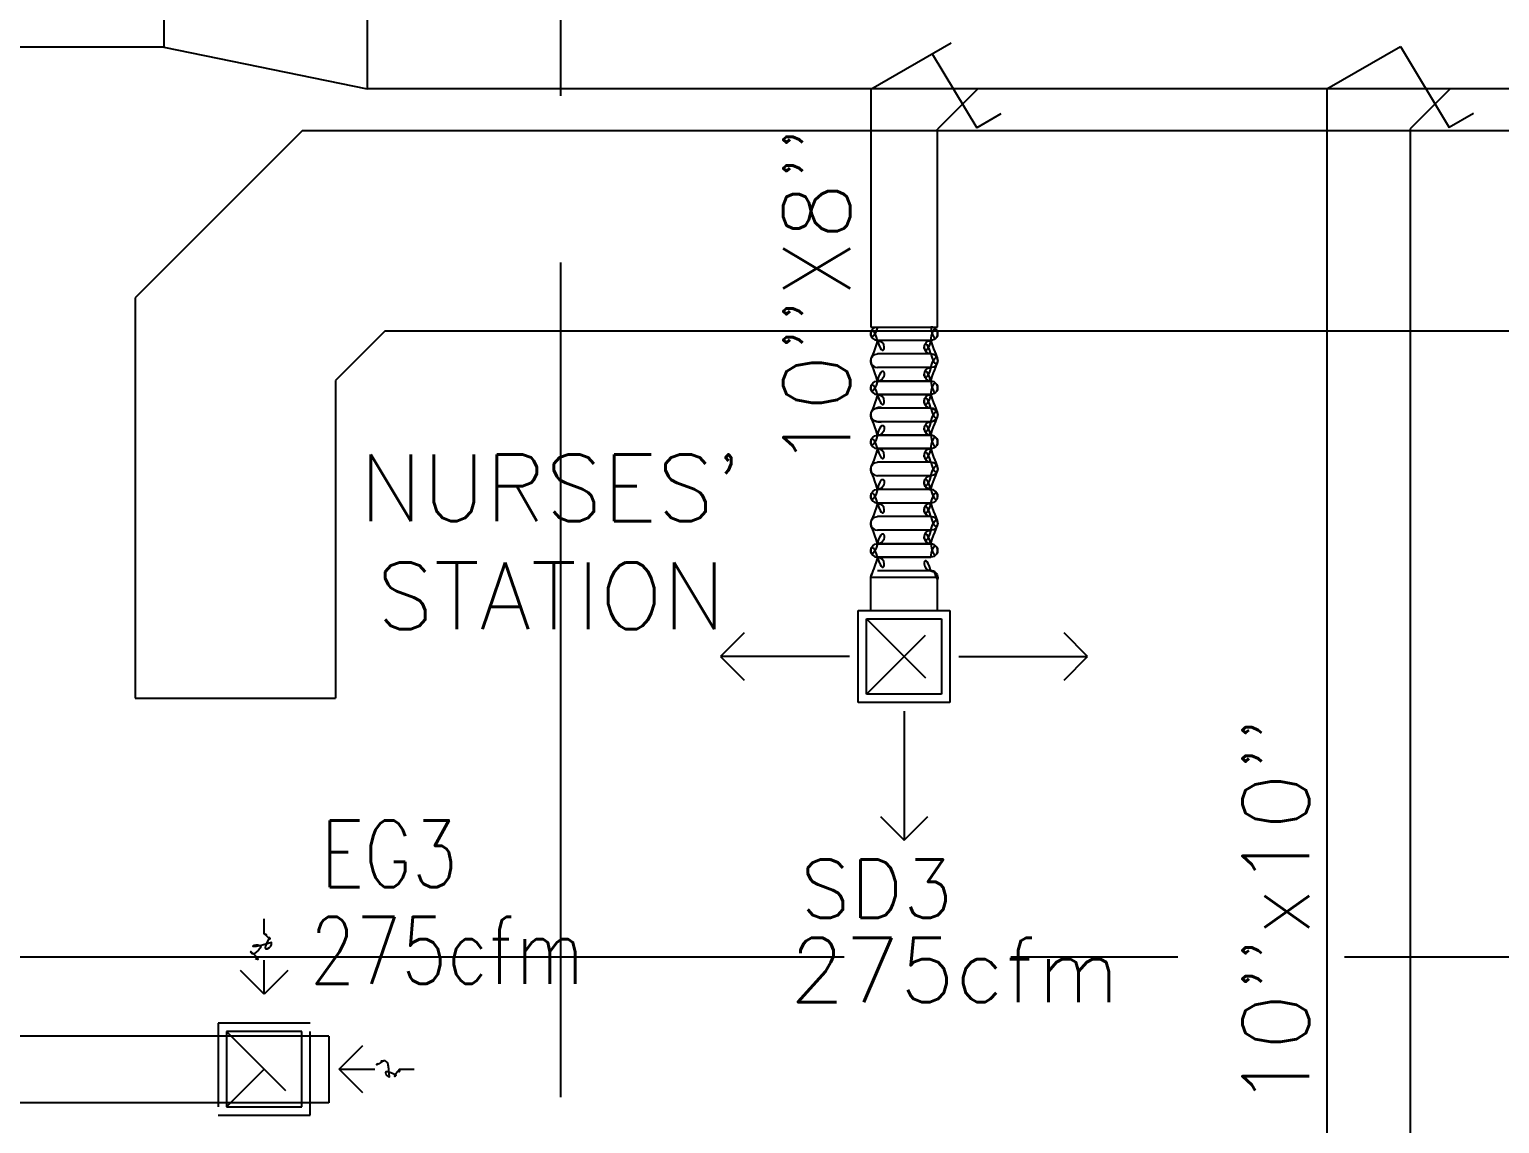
# Model space of a CAD drawing. Extents: x 417866230.2 to 417866327.8, y 43498045.5 to 43498135.4.
# Drawn here: x 417866251.004 to 417866255.41, y 43498107.023 to 43498110.301 of the extents above; entities that cross this region are included whole.
import ezdxf
from ezdxf.enums import TextEntityAlignment as Align

# ---------------------------------------------------------------- set-up
doc = ezdxf.new("R2010")
doc.units = 0
doc.header["$MEASUREMENT"] = 0
doc.linetypes.add('CENTERX2', pattern=[4, 2.5, -0.5, 0.5, -0.5])
doc.linetypes.add('HIDDEN', pattern=[0.375, 0.25, -0.125])
for name, color, linetype in [('AXES', 11, 'CENTERX2'), ('COUNTER', 9, 'CONTINUOUS'), ('DUCT', 6, 'CONTINUOUS'), ('EXDUCT', 10, 'CONTINUOUS'), ('HAT', 12, 'CONTINUOUS'), ('M-AC-FLEX', 3, 'CONTINUOUS'), ('M-EGU.', 2, 'CONTINUOUS'), ('RM-NAME', 9, 'CONTINUOUS'), ('SCD', 2, 'CONTINUOUS')]:
    doc.layers.add(name, color=color, linetype=linetype)
doc.styles.add('ROMANS', font='ROMANS.shx', dxfattribs={"width": 0.6})

# ---------------------------------------------------------------- blocks, each defined once
blk = doc.blocks.new('RM1')
at = {"layer": 'RM-NAME', "style": 'ROMANS'}
for tag, p in [('ROOMNAME1', (0, 323.8)), ('ROOMNAME2', (0, 0))]:
    blk.add_attdef(tag, text='', height=200, dxfattribs=at).set_placement(p, align=Align.MIDDLE)

msp = doc.modelspace()

# ---------------------------------------------------------------- linework, layer by layer
at = {"layer": 'AXES'}
for p, q in [((417866252.5969, 43498063.1021), (417866252.5969, 43498121.9221)), ((417866230.9454, 43498107.5221), (417866300.0369, 43498107.5221))]:
    msp.add_line(p, q, dxfattribs=at)
at = {"layer": 'COUNTER'}
for p, q in [((417866251.8208, 43498109.9971), (417866251.3208, 43498109.4971)), ((417866255.5469, 43498109.9971), (417866251.8208, 43498109.9971)), ((417866251.3208, 43498109.4971), (417866251.3208, 43498108.2971)), ((417866252.0693, 43498109.3971), (417866251.9208, 43498109.2486)), ((417866255.5469, 43498109.3971), (417866252.0693, 43498109.3971)), ((417866251.9208, 43498109.2486), (417866251.9208, 43498108.2971)), ((417866251.3208, 43498108.2971), (417866251.9208, 43498108.2971))]:
    msp.add_line(p, q, dxfattribs=at)
at = {"layer": 'DUCT'}
for p, q in [((417866252.0161, 43498110.8727), (417866252.0161, 43498110.1227)), ((417866251.407, 43498110.7477), (417866251.407, 43498110.2477)), ((417866251.407, 43498110.2477), (417866245.2303, 43498110.2477)), ((417866251.407, 43498110.2477), (417866252.0161, 43498110.1227)), ((417866253.5253, 43498110.1219), (417866253.7662, 43498110.261)), ((417866254.8921, 43498110.1227), (417866255.1127, 43498110.25)), ((417866255.1127, 43498110.25), (417866255.2593, 43498110.0072)), ((417866253.7092, 43498110.228), (417866253.843, 43498110.0064)), ((417866259.5212, 43498110.1227), (417866252.0161, 43498110.1227)), ((417866253.5253, 43498110.1219), (417866253.5253, 43498109.4093)), ((417866253.8453, 43498110.1219), (417866253.7253, 43498110.0019)), ((417866254.8921, 43498110.1227), (417866254.8921, 43498104.932)), ((417866255.2616, 43498110.1227), (417866255.1421, 43498110.0032)), ((417866253.9151, 43498110.0481), (417866253.843, 43498110.0064)), ((417866255.3314, 43498110.0488), (417866255.2593, 43498110.0072)), ((417866253.7253, 43498109.4093), (417866253.7253, 43498110.0019)), ((417866255.1421, 43498110.0032), (417866255.1421, 43498104.932)), ((417866253.5253, 43498109.4093), (417866253.7253, 43498109.4093))]:
    msp.add_line(p, q, dxfattribs=at)
at = {"layer": 'EXDUCT', "linetype": 'Continuous'}
for p, q in [((417866251.9012, 43498107.285), (417866248.7518, 43498107.285)), ((417866251.9012, 43498107.285), (417866251.9012, 43498107.085)), ((417866251.9012, 43498107.085), (417866248.8518, 43498107.085))]:
    msp.add_line(p, q, dxfattribs=at)
at = {"layer": 'M-AC-FLEX', "color": 11}
for p, q in [((417866253.7057, 43498109.3693), (417866253.5456, 43498109.3693)), ((417866253.7057, 43498109.3286), (417866253.5456, 43498109.3286)), ((417866253.7057, 43498109.3286), (417866253.5456, 43498109.3286)), ((417866253.7057, 43498109.2878), (417866253.5456, 43498109.2878)), ((417866253.7057, 43498109.2878), (417866253.5456, 43498109.2878)), ((417866253.5453, 43498109.2471), (417866253.7054, 43498109.2471)), ((417866253.5453, 43498109.2471), (417866253.7054, 43498109.2471)), ((417866253.7057, 43498109.2471), (417866253.5456, 43498109.2471)), ((417866253.7057, 43498109.2471), (417866253.5456, 43498109.2471)), ((417866253.5453, 43498109.2071), (417866253.7054, 43498109.2071)), ((417866253.5453, 43498109.2071), (417866253.7054, 43498109.2071)), ((417866253.7057, 43498109.2071), (417866253.5456, 43498109.2071)), ((417866253.7057, 43498109.2071), (417866253.5456, 43498109.2071)), ((417866253.7057, 43498109.1663), (417866253.5456, 43498109.1663)), ((417866253.7057, 43498109.1663), (417866253.5456, 43498109.1663)), ((417866253.7057, 43498109.1256), (417866253.5456, 43498109.1256)), ((417866253.7057, 43498109.1256), (417866253.5456, 43498109.1256)), ((417866253.5453, 43498109.0849), (417866253.7054, 43498109.0849)), ((417866253.5453, 43498109.0849), (417866253.7054, 43498109.0849)), ((417866253.5453, 43498109.0448), (417866253.7054, 43498109.0448)), ((417866253.5453, 43498109.0448), (417866253.7054, 43498109.0448)), ((417866253.7057, 43498109.0849), (417866253.5456, 43498109.0849)), ((417866253.7057, 43498109.0849), (417866253.5456, 43498109.0849)), ((417866253.7057, 43498109.0448), (417866253.5456, 43498109.0448)), ((417866253.7057, 43498109.0448), (417866253.5456, 43498109.0448)), ((417866253.7057, 43498109.0041), (417866253.5456, 43498109.0041)), ((417866253.7057, 43498109.0041), (417866253.5456, 43498109.0041)), ((417866253.7057, 43498108.9634), (417866253.5456, 43498108.9634)), ((417866253.7057, 43498108.9634), (417866253.5456, 43498108.9634)), ((417866253.7057, 43498108.9226), (417866253.5456, 43498108.9226)), ((417866253.7057, 43498108.9226), (417866253.5456, 43498108.9226)), ((417866253.7057, 43498108.8819), (417866253.5456, 43498108.8819)), ((417866253.7057, 43498108.8819), (417866253.5456, 43498108.8819)), ((417866253.7057, 43498108.8411), (417866253.5456, 43498108.8411)), ((417866253.7057, 43498108.8411), (417866253.5456, 43498108.8411)), ((417866253.7057, 43498108.8004), (417866253.5456, 43498108.8004)), ((417866253.7057, 43498108.8004), (417866253.5456, 43498108.8004)), ((417866253.5453, 43498108.7597), (417866253.7054, 43498108.7597)), ((417866253.5453, 43498108.7597), (417866253.7054, 43498108.7597)), ((417866253.7057, 43498108.7597), (417866253.5456, 43498108.7597)), ((417866253.7057, 43498108.7597), (417866253.5456, 43498108.7597)), ((417866253.5453, 43498108.7196), (417866253.7054, 43498108.7196)), ((417866253.5453, 43498108.7196), (417866253.7054, 43498108.7196)), ((417866253.7057, 43498108.7196), (417866253.5456, 43498108.7196)), ((417866253.7057, 43498108.7196), (417866253.5456, 43498108.7196)), ((417866253.7057, 43498108.6789), (417866253.5456, 43498108.6789)), ((417866253.7057, 43498108.6789), (417866253.5456, 43498108.6789))]:
    msp.add_line(p, q, dxfattribs=at)
at = {"layer": 'M-AC-FLEX'}
for points in [[(417866253.5456, 43498109.3693, -0.999838), (417866253.5449, 43498109.4093)], [(417866253.5456, 43498109.4093, 0.999838), (417866253.5449, 43498109.3693)], [(417866253.5456, 43498109.4093, 0.999838), (417866253.5449, 43498109.3693)], [(417866253.5456, 43498109.3693, -0.999838), (417866253.5449, 43498109.4093)], [(417866253.705, 43498109.3693, -0.00451), (417866253.7054, 43498109.3693, 1.018005), (417866253.7054, 43498109.4093)], [(417866253.705, 43498109.4093, 0.00451), (417866253.7054, 43498109.4093, -1.018005), (417866253.7054, 43498109.3693)], [(417866253.5456, 43498109.3693, -1), (417866253.5456, 43498109.3286, 1), (417866253.5456, 43498109.2878)], [(417866253.5453, 43498109.3693, -0.008922), (417866253.5446, 43498109.3693)], [(417866253.5456, 43498109.3693, 0.00451), (417866253.5453, 43498109.3693, -0.008922), (417866253.5446, 43498109.3693)], [(417866253.5449, 43498109.3693, 0.004461), (417866253.5453, 43498109.3693)], [(417866253.5449, 43498109.3693, 0.004461), (417866253.5453, 43498109.3693)], [(417866253.5456, 43498109.3693, -0.412332), (417866253.566, 43498109.3491, -0.412332)], [(417866253.7057, 43498109.3693, 0.412332), (417866253.6854, 43498109.3491, 0.412332)], [(417866253.7057, 43498109.3286, -1), (417866253.7057, 43498109.3693)], [(417866253.7057, 43498109.3693, 1), (417866253.7057, 43498109.3286, -1), (417866253.7057, 43498109.2878)], [(417866253.5456, 43498109.2471, 1), (417866253.5456, 43498109.2878, -1), (417866253.5456, 43498109.3286)], [(417866253.7057, 43498109.2471, -1), (417866253.7057, 43498109.2878, 1), (417866253.7057, 43498109.3286)], [(417866253.7057, 43498109.3286, -1), (417866253.7057, 43498109.2878)], [(417866253.7057, 43498109.2878, 1), (417866253.7057, 43498109.3286)], [(417866253.7057, 43498109.2878, 1), (417866253.7057, 43498109.2471)], [(417866253.5456, 43498109.2071, -0.999838), (417866253.5449, 43498109.2471)], [(417866253.5456, 43498109.2471, 0.999838), (417866253.5449, 43498109.2071)], [(417866253.5456, 43498109.2471, 0.999838), (417866253.5449, 43498109.2071)], [(417866253.5456, 43498109.2071, -0.999838), (417866253.5449, 43498109.2471)], [(417866253.5456, 43498109.2471, -0.00451), (417866253.5453, 43498109.2471, 0.008922), (417866253.5446, 43498109.2471)], [(417866253.5453, 43498109.2471, 0.008922), (417866253.5446, 43498109.2471)], [(417866253.5449, 43498109.2471, -0.004461), (417866253.5453, 43498109.2471)], [(417866253.5449, 43498109.2471, -0.004461), (417866253.5453, 43498109.2471)], [(417866253.705, 43498109.2071, -0.00451), (417866253.7054, 43498109.2071, 1.018005), (417866253.7054, 43498109.2471)], [(417866253.705, 43498109.2471, 0.00451), (417866253.7054, 43498109.2471, -1.018005), (417866253.7054, 43498109.2071)], [(417866253.5456, 43498109.2071, -1), (417866253.5456, 43498109.1663, 1), (417866253.5456, 43498109.1256)], [(417866253.5453, 43498109.2071, -0.008922), (417866253.5446, 43498109.2071)], [(417866253.5456, 43498109.2071, 0.00451), (417866253.5453, 43498109.2071, -0.008922), (417866253.5446, 43498109.2071)], [(417866253.5449, 43498109.2071, 0.004461), (417866253.5453, 43498109.2071)], [(417866253.5449, 43498109.2071, 0.004461), (417866253.5453, 43498109.2071)], [(417866253.7057, 43498109.1663, -1), (417866253.7057, 43498109.2071)], [(417866253.7057, 43498109.2071, 1), (417866253.7057, 43498109.1663, -1), (417866253.7057, 43498109.1256)], [(417866253.5562, 43498109.1693, -0.136926), (417866253.5456, 43498109.1663, 1), (417866253.5456, 43498109.1256)], [(417866253.5562, 43498109.1227, 0.136926), (417866253.5456, 43498109.1256, -1), (417866253.5456, 43498109.1663)], [(417866253.5456, 43498109.0849, 1), (417866253.5456, 43498109.1256, -1), (417866253.5456, 43498109.1663)], [(417866253.7057, 43498109.0849, -1), (417866253.7057, 43498109.1256, 1), (417866253.7057, 43498109.1663)], [(417866253.6952, 43498109.1693, 0.136926), (417866253.7057, 43498109.1663, -1), (417866253.7057, 43498109.1256)], [(417866253.6952, 43498109.1227, -0.136926), (417866253.7057, 43498109.1256, 1), (417866253.7057, 43498109.1663)], [(417866253.7057, 43498109.1256, 1), (417866253.7057, 43498109.1663)], [(417866253.7057, 43498109.1663, -1), (417866253.7057, 43498109.1256)], [(417866253.7057, 43498109.1663, -1), (417866253.7057, 43498109.1256)], [(417866253.7057, 43498109.1256, 1), (417866253.7057, 43498109.1663)], [(417866253.7057, 43498109.1256, 1), (417866253.7057, 43498109.0849)], [(417866253.5456, 43498109.0849, 0.999838), (417866253.5449, 43498109.0448)], [(417866253.5456, 43498109.0448, -0.999838), (417866253.5449, 43498109.0849)], [(417866253.5456, 43498109.0448, -0.999838), (417866253.5449, 43498109.0849)], [(417866253.5456, 43498109.0849, 0.999838), (417866253.5449, 43498109.0448)], [(417866253.5456, 43498109.0448, -1), (417866253.5456, 43498109.0041, 1), (417866253.5456, 43498108.9634)], [(417866253.5453, 43498109.0849, 0.008922), (417866253.5446, 43498109.0849)], [(417866253.5456, 43498109.0849, -0.00451), (417866253.5453, 43498109.0849, 0.008922), (417866253.5446, 43498109.0849)], [(417866253.5456, 43498109.0448, 0.00451), (417866253.5453, 43498109.0448, -0.008922), (417866253.5446, 43498109.0448)], [(417866253.5453, 43498109.0448, -0.008922), (417866253.5446, 43498109.0448)], [(417866253.5449, 43498109.0849, -0.004461), (417866253.5453, 43498109.0849)], [(417866253.5449, 43498109.0849, -0.004461), (417866253.5453, 43498109.0849)], [(417866253.5449, 43498109.0448, 0.004461), (417866253.5453, 43498109.0448)], [(417866253.5449, 43498109.0448, 0.004461), (417866253.5453, 43498109.0448)], [(417866253.7057, 43498109.0041, -1), (417866253.7057, 43498109.0448)], [(417866253.7057, 43498109.0448, 1), (417866253.7057, 43498109.0041, -1), (417866253.7057, 43498108.9634)], [(417866253.705, 43498109.0849, 0.00451), (417866253.7054, 43498109.0849, -1.018005), (417866253.7054, 43498109.0448)], [(417866253.705, 43498109.0448, -0.00451), (417866253.7054, 43498109.0448, 1.018005), (417866253.7054, 43498109.0849)], [(417866253.5456, 43498108.9226, 1), (417866253.5456, 43498108.9634, -1), (417866253.5456, 43498109.0041)], [(417866253.7057, 43498108.9226, -1), (417866253.7057, 43498108.9634, 1), (417866253.7057, 43498109.0041)], [(417866253.7057, 43498108.9634, 1), (417866253.7057, 43498109.0041)], [(417866253.7057, 43498109.0041, -1), (417866253.7057, 43498108.9634)], [(417866253.7057, 43498108.9634, 1), (417866253.7057, 43498108.9226)], [(417866253.5456, 43498108.8819, -0.983673), (417866253.5449, 43498108.9226)], [(417866253.5456, 43498108.9226, 0.983673), (417866253.5449, 43498108.8819)], [(417866253.5456, 43498108.9226, 0.983673), (417866253.5449, 43498108.8819)], [(417866253.5456, 43498108.9226, 0.983673), (417866253.5449, 43498108.8819)], [(417866253.5456, 43498108.8819, -0.983673), (417866253.5449, 43498108.9226)], [(417866253.5456, 43498108.8819, -0.983673), (417866253.5449, 43498108.9226)], [(417866253.5453, 43498108.9226, 0.008922), (417866253.5446, 43498108.9226)], [(417866253.5456, 43498108.9226, -0.00451), (417866253.5453, 43498108.9226, 0.008922), (417866253.5446, 43498108.9226)], [(417866253.5453, 43498108.9226, 0.008922), (417866253.5446, 43498108.9226)], [(417866253.5456, 43498108.9226, -0.00451), (417866253.5453, 43498108.9226, 0.008922), (417866253.5446, 43498108.9226)], [(417866253.5449, 43498108.9226, -0.004461), (417866253.5453, 43498108.9226)], [(417866253.5449, 43498108.9226, -0.004461), (417866253.5453, 43498108.9226)], [(417866253.5449, 43498108.9226, -0.004461), (417866253.5453, 43498108.9226)], [(417866253.5449, 43498108.9226, -0.004461), (417866253.5453, 43498108.9226)], [(417866253.5456, 43498108.9226, 0.412332), (417866253.566, 43498108.9429, 0.412332)], [(417866253.5456, 43498108.9226, 0.330644), (417866253.5651, 43498108.9371, 0.330644)], [(417866253.5456, 43498108.9226, 0.330644), (417866253.5651, 43498108.9371, 0.330644)], [(417866253.7057, 43498108.9226, -0.412332), (417866253.6854, 43498108.9429, -0.412332)], [(417866253.7057, 43498108.9226, -0.330643), (417866253.6862, 43498108.9371, -0.330643)], [(417866253.6862, 43498108.9371, 0.330644), (417866253.7057, 43498108.9226)], [(417866253.7057, 43498108.9226, -0.330644), (417866253.6862, 43498108.9371, -0.330644)], [(417866253.705, 43498108.9226, 0.00451), (417866253.7054, 43498108.9226, -0.999156), (417866253.7054, 43498108.8819)], [(417866253.705, 43498108.8819, -0.00451), (417866253.7054, 43498108.8819, 0.999156), (417866253.7054, 43498108.9226)], [(417866253.705, 43498108.8819, -0.00451), (417866253.7054, 43498108.8819, 0.999156), (417866253.7054, 43498108.9226)], [(417866253.705, 43498108.9226, 0.00451), (417866253.7054, 43498108.9226, -0.999156), (417866253.7054, 43498108.8819)], [(417866253.5456, 43498108.8819, -1), (417866253.5456, 43498108.8411, 1), (417866253.5456, 43498108.8004)], [(417866253.5453, 43498108.8819, -0.008922), (417866253.5446, 43498108.8819)], [(417866253.5456, 43498108.8819, 0.00451), (417866253.5453, 43498108.8819, -0.008922), (417866253.5446, 43498108.8819)], [(417866253.5453, 43498108.8819, -0.008922), (417866253.5446, 43498108.8819)], [(417866253.5456, 43498108.8819, 0.00451), (417866253.5453, 43498108.8819, -0.008922), (417866253.5446, 43498108.8819)], [(417866253.5449, 43498108.8819, 0.004461), (417866253.5453, 43498108.8819)], [(417866253.5449, 43498108.8819, 0.004461), (417866253.5453, 43498108.8819)], [(417866253.5449, 43498108.8819, 0.004461), (417866253.5453, 43498108.8819)], [(417866253.5449, 43498108.8819, 0.004461), (417866253.5453, 43498108.8819)], [(417866253.5456, 43498108.8819, -0.330644), (417866253.5651, 43498108.8674, -0.330644)], [(417866253.5456, 43498108.8819, -0.330644), (417866253.5651, 43498108.8674, -0.330644)], [(417866253.5456, 43498108.8819, -0.412332), (417866253.566, 43498108.8616, -0.412332)], [(417866253.7057, 43498108.8819, 0.412332), (417866253.6854, 43498108.8616, 0.412332)], [(417866253.7057, 43498108.8411, -1), (417866253.7057, 43498108.8819)], [(417866253.7057, 43498108.8819, 1), (417866253.7057, 43498108.8411, -1), (417866253.7057, 43498108.8004)], [(417866253.7057, 43498108.8819, 0.330643), (417866253.6862, 43498108.8674, 0.330643)], [(417866253.6862, 43498108.8674, -0.330644), (417866253.7057, 43498108.8819)], [(417866253.7057, 43498108.8819, 0.330644), (417866253.6862, 43498108.8674, 0.330644)], [(417866253.5456, 43498108.7597, 1), (417866253.5456, 43498108.8004, -1), (417866253.5456, 43498108.8411)], [(417866253.7057, 43498108.7597, -1), (417866253.7057, 43498108.8004, 1), (417866253.7057, 43498108.8411)], [(417866253.7057, 43498108.8411, -1), (417866253.7057, 43498108.8004)], [(417866253.7057, 43498108.8004, 1), (417866253.7057, 43498108.8411)], [(417866253.7057, 43498108.8004, 1), (417866253.7057, 43498108.7597)], [(417866253.5456, 43498108.7196, -0.999838), (417866253.5449, 43498108.7597)], [(417866253.5456, 43498108.7597, 0.999838), (417866253.5449, 43498108.7196)], [(417866253.5456, 43498108.7597, 0.999838), (417866253.5449, 43498108.7196)], [(417866253.5456, 43498108.7196, -0.999838), (417866253.5449, 43498108.7597)], [(417866253.5456, 43498108.7597, -0.00451), (417866253.5453, 43498108.7597, 0.008922), (417866253.5446, 43498108.7597)], [(417866253.5453, 43498108.7597, 0.008922), (417866253.5446, 43498108.7597)], [(417866253.5449, 43498108.7597, -0.004461), (417866253.5453, 43498108.7597)], [(417866253.5449, 43498108.7597, -0.004461), (417866253.5453, 43498108.7597)], [(417866253.705, 43498108.7196, -0.00451), (417866253.7054, 43498108.7196, 1.018005), (417866253.7054, 43498108.7597)], [(417866253.705, 43498108.7597, 0.00451), (417866253.7054, 43498108.7597, -1.018005), (417866253.7054, 43498108.7196)], [(417866253.5456, 43498108.7196, -1), (417866253.5456, 43498108.6789, 0.399227), (417866253.5253, 43498108.6596, 0.399227)], [(417866253.5453, 43498108.7196, -0.008922), (417866253.5446, 43498108.7196)], [(417866253.5456, 43498108.7196, 0.00451), (417866253.5453, 43498108.7196, -0.008922), (417866253.5446, 43498108.7196)], [(417866253.5449, 43498108.7196, 0.004461), (417866253.5453, 43498108.7196)], [(417866253.5449, 43498108.7196, 0.004461), (417866253.5453, 43498108.7196)], [(417866253.7057, 43498108.6789, -1), (417866253.7057, 43498108.7196)], [(417866253.5253, 43498108.6596, -0.399227), (417866253.5456, 43498108.6789)], [(417866253.7253, 43498108.653, 0.497619), (417866253.7057, 43498108.6789)], [(417866253.7057, 43498108.6789, -0.399227), (417866253.7261, 43498108.6596, -0.399227)]]:
    msp.add_lwpolyline(points, format="xyb", dxfattribs=at)
at = {"layer": 'M-EGU.'}
for p, q in [((417866253.5253, 43498108.5596), (417866253.5253, 43498108.6596)), ((417866253.5253, 43498108.6596), (417866253.7253, 43498108.6596)), ((417866253.7253, 43498108.5596), (417866253.7253, 43498108.6596)), ((417866253.4878, 43498108.5596), (417866253.7628, 43498108.5596)), ((417866253.4878, 43498108.2846), (417866253.4878, 43498108.5596)), ((417866253.7628, 43498108.5596), (417866253.7628, 43498108.2846)), ((417866253.146, 43498108.4928), (417866253.0753, 43498108.4221)), ((417866254.1753, 43498108.4221), (417866254.1046, 43498108.4928)), ((417866253.4615, 43498108.4221), (417866253.0753, 43498108.4221)), ((417866253.0753, 43498108.4221), (417866253.146, 43498108.3514)), ((417866253.7891, 43498108.4221), (417866254.1753, 43498108.4221)), ((417866254.1046, 43498108.3514), (417866254.1753, 43498108.4221)), ((417866253.7628, 43498108.2846), (417866253.4878, 43498108.2846)), ((417866253.6253, 43498108.2583), (417866253.6253, 43498107.8721)), ((417866253.5546, 43498107.9428), (417866253.6253, 43498107.8721)), ((417866253.6253, 43498107.8721), (417866253.696, 43498107.9428)), ((417866251.7073, 43498107.5915), (417866251.7073, 43498107.6358)), ((417866251.7073, 43498107.4108), (417866251.7073, 43498107.5118)), ((417866251.7073, 43498107.4108), (417866251.6366, 43498107.4815)), ((417866251.778, 43498107.4815), (417866251.7073, 43498107.4108)), ((417866251.8198, 43498107.2983), (417866251.5948, 43498107.2983)), ((417866251.5948, 43498107.2983), (417866251.5948, 43498107.0733)), ((417866251.8198, 43498107.0733), (417866251.8198, 43498107.2983)), ((417866251.9323, 43498107.1858), (417866252.003, 43498107.2565)), ((417866252.003, 43498107.1151), (417866251.9323, 43498107.1858)), ((417866251.9323, 43498107.1858), (417866252.0392, 43498107.1858)), ((417866252.1143, 43498107.1858), (417866252.1573, 43498107.1858)), ((417866251.5948, 43498107.0733), (417866251.8198, 43498107.0733))]:
    msp.add_line(p, q, dxfattribs=at)
at = {"layer": 'M-EGU.', "linetype": 'HIDDEN'}
for p, q in [((417866253.5128, 43498108.5346), (417866253.7378, 43498108.5346)), ((417866253.5128, 43498108.3096), (417866253.5128, 43498108.5346)), ((417866253.5128, 43498108.3096), (417866253.7378, 43498108.5346)), ((417866253.5128, 43498108.5346), (417866253.7378, 43498108.3096)), ((417866253.7378, 43498108.5346), (417866253.7378, 43498108.3096)), ((417866253.7378, 43498108.3096), (417866253.5128, 43498108.3096)), ((417866251.8448, 43498107.3233), (417866251.5698, 43498107.3233)), ((417866251.5698, 43498107.3233), (417866251.5698, 43498107.0483)), ((417866251.8448, 43498107.0483), (417866251.8448, 43498107.3233)), ((417866251.5948, 43498107.2983), (417866251.8198, 43498107.0733)), ((417866251.5698, 43498107.0483), (417866251.8448, 43498107.0483))]:
    msp.add_line(p, q, dxfattribs=at)
at = {"layer": 'M-EGU.'}
for points in [[(417866251.7073, 43498107.5915, -0.1324), (417866251.7234, 43498107.5803, -0.15664), (417866251.7298, 43498107.5649, -0.736612), (417866251.6983, 43498107.5523, 0.774232), (417866251.6679, 43498107.5384, 0.203349), (417866251.6816, 43498107.5173, 0.193808), (417866251.7073, 43498107.5118)], [(417866252.1143, 43498107.1858, -0.187862), (417866252.103, 43498107.1673, -0.202645), (417866252.0834, 43498107.1624, -0.616915), (417866252.0753, 43498107.1875, 0.668708), (417866252.0657, 43498107.2111, 0.194285), (417866252.0478, 43498107.2039, 0.186051), (417866252.0392, 43498107.1858)]]:
    msp.add_lwpolyline(points, format="xyb", dxfattribs=at)
at = {"layer": 'SCD', "color": 2}
msp.add_line((417866251.7073, 43498107.1858), (417866251.5948, 43498107.0733), dxfattribs=at)

# ---------------------------------------------------------------- block references
at = {"layer": 'HAT'}
ref = msp.add_blockref('RM1', (417866252.5673, 43498108.604), dxfattribs=dict(at, xscale=0.001000000047497451, yscale=0.0009999999892897904, zscale=0.001))
ref.add_attrib('ROOMNAME2', 'STATION', dxfattribs={"layer": 'RM-NAME', "height": 0.2, "style": 'ROMANS'}).set_placement((417866252.5673, 43498108.604), align=Align.MIDDLE)
ref.add_attrib('ROOMNAME1', "NURSES'", dxfattribs={"layer": 'RM-NAME', "height": 0.2, "style": 'ROMANS'}).set_placement((417866252.5673, 43498108.9278), align=Align.MIDDLE)

# ---------------------------------------------------------------- texts
at = {"layer": 'SCD', "style": 'ROMANS'}
for s, p in [("10''X8''", (417866253.4633, 43498108.9849)), ("10''x10''", (417866254.8392, 43498107.0703))]:
    msp.add_text(s, height=0.2, rotation=90, dxfattribs=at).set_placement(p)
at = {"layer": 'SCD', "style": 'ROMANS', "width": 0.8}
for s, p in [('EG3', (417866251.8764, 43498107.7312)), ('275cfm', (417866251.844, 43498107.4417))]:
    msp.add_text(s, height=0.2, dxfattribs=at).set_placement(p)
at = {"layer": 'SCD', "style": 'ROMANS'}
for s, height, p in [('SD3', 0.175, (417866253.3144, 43498107.6387)), ('275cfm', 0.1925, (417866253.2821, 43498107.3869))]:
    msp.add_text(s, height=height, dxfattribs=at).set_placement(p)

doc.saveas('drawing.dxf')
